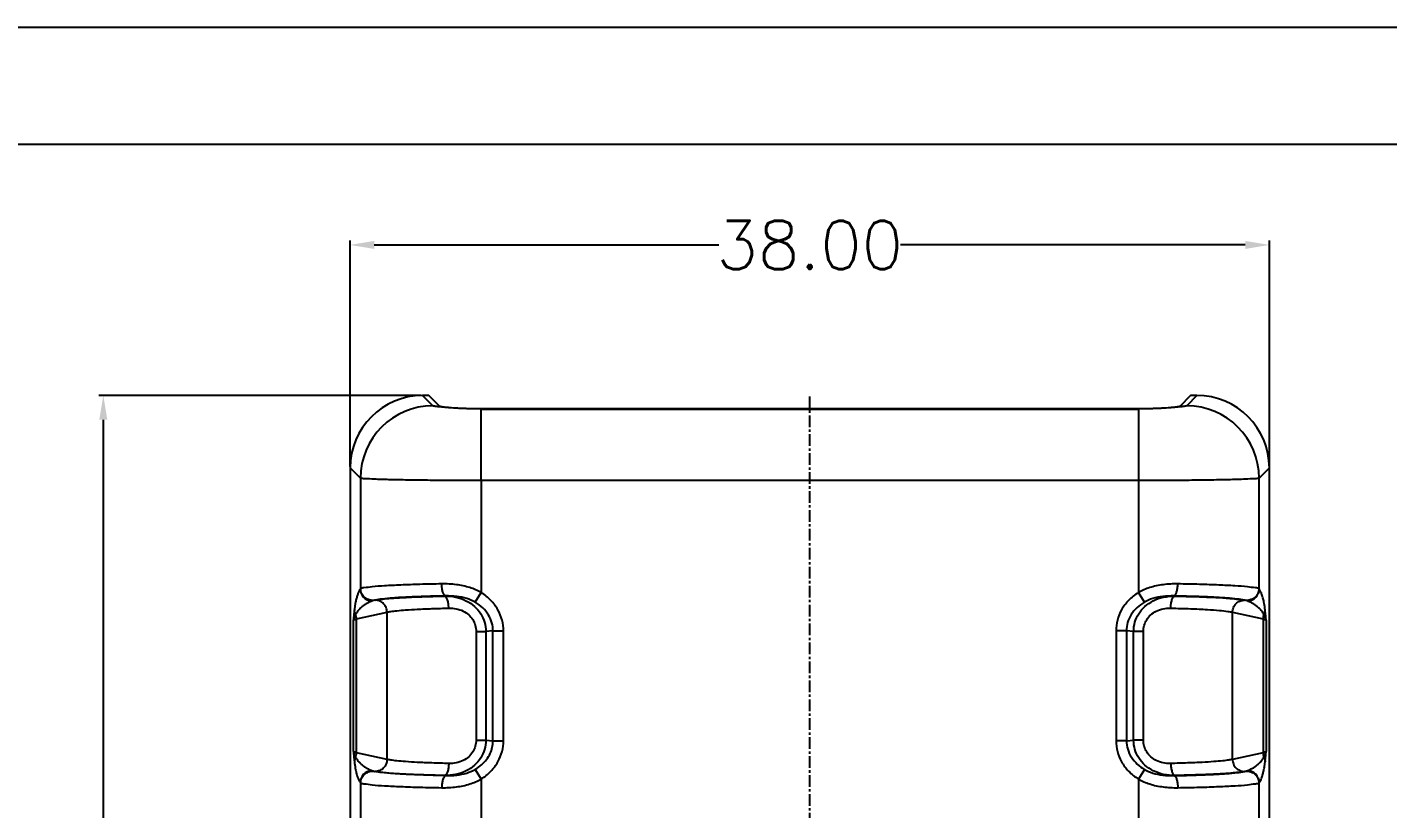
# Model space of a CAD drawing. Header units: inches. Extents: x 3700 to 4563, y 1353 to 2328.
# Drawn here: x 3826.1 to 3882.4, y 1523.7 to 1556 of the extents above; entities that cross this region are included whole.
import ezdxf

# ---------------------------------------------------------------- set-up
doc = ezdxf.new("R2010")
doc.units = ezdxf.units.IN
doc.header["$LTSCALE"] = 0.5
doc.linetypes.add('CENTER', pattern=[10.16, 6.35, -1.27, 1.27, -1.27])
doc.layers.add('06___PRT_ALL_SURFS', color=7, linetype='Continuous')
doc.styles.get("Standard").update_dxf_attribs({"font": 'txt', "bigfont": 'gbcbig.shx'})
doc.dimstyles.new('2.5', dxfattribs={"dimtxt": 2, "dimasz": 1, "dimexe": 0.18, "dimexo": 0.0625, "dimgap": 0.09, "dimtad": 0, "dimzin": 0, "dimdsep": 46, "dimtxsty": 'Standard', "dimcen": 1, "dimclrd": 3, "dimclre": 3, "dimadec": 0, "dimazin": 2, "dimtfac": 1, "dimtofl": 0, "dimtmove": 0, "dimatfit": 3, "dimfxl": 1, "dimtolj": 1, "dimtzin": 0, "dimarcsym": 0})

# ---------------------------------------------------------------- blocks, each defined once
blk = doc.blocks.new('*D117')
at = {"color": 3, "lineweight": -2}
for p, q in [((3842.413, 1540.74), (3829.096, 1540.74)), ((3829.276, 1539.74), (3829.276, 1487.83)), ((3829.276, 1427.74), (3829.276, 1479.65)), ((3842.413, 1426.74), (3829.096, 1426.74))]:
    blk.add_line(p, q, dxfattribs=at)
at = {"color": 3}
for points in [[(3829.109, 1539.74), (3829.442, 1539.74), (3829.276, 1540.74)], [(3829.109, 1427.74), (3829.442, 1427.74), (3829.276, 1426.74)]]:
    blk.add_solid(points, dxfattribs=at)
at = {"layer": 'Defpoints', "color": 0}
for p in [(3842.475, 1540.74), (3829.276, 1426.74), (3842.475, 1426.74)]:
    blk.add_point(p, dxfattribs=at)
at = {"color": 0, "insert": (3829.276, 1483.74), "char_height": 2, "attachment_point": 5, "rotation": 90}
blk.add_mtext('\\A1;114.00', dxfattribs=at)
blk = doc.blocks.new('*D118')
at = {"color": 3, "lineweight": -2}
for p, q in [((3839.479, 1537.806), (3839.479, 1547.142)), ((3840.479, 1546.962), (3854.723, 1546.962)), ((3876.479, 1546.962), (3862.236, 1546.962)), ((3877.479, 1537.806), (3877.479, 1547.142))]:
    blk.add_line(p, q, dxfattribs=at)
at = {"color": 3}
for points in [[(3840.479, 1547.129), (3840.479, 1546.796), (3839.479, 1546.962)], [(3876.479, 1547.129), (3876.479, 1546.796), (3877.479, 1546.962)]]:
    blk.add_solid(points, dxfattribs=at)
at = {"layer": 'Defpoints', "color": 0}
for p in [(3877.479, 1546.962), (3839.479, 1537.744), (3877.479, 1537.744)]:
    blk.add_point(p, dxfattribs=at)
at = {"color": 0, "insert": (3858.479, 1546.962), "char_height": 2, "attachment_point": 5}
blk.add_mtext('\\A1;38.00', dxfattribs=at)

msp = doc.modelspace()

# ---------------------------------------------------------------- linework, layer by layer
for p, q in [((3760.797, 1555.962), (4047.601, 1555.962)), ((3768.219, 1551.133), (4042.772, 1551.133))]:
    msp.add_line(p, q)
at = {"color": 7, "linetype": 'Continuous'}
for p, q in [((3842.734, 1540.74), (3842.475, 1540.74)), ((3842.898, 1540.317), (3842.475, 1540.74)), ((3843.184, 1540.289), (3842.734, 1540.74)), ((3874.225, 1540.74), (3873.774, 1540.289)), ((3874.483, 1540.74), (3874.061, 1540.317)), ((3874.483, 1540.74), (3874.225, 1540.74)), ((3843.312, 1540.255), (3843.302, 1540.274)), ((3844.88, 1540.18), (3844.879, 1540.196)), ((3844.895, 1537.222), (3844.895, 1540.18)), ((3844.966, 1540.196), (3871.993, 1540.196)), ((3844.966, 1540.182), (3844.966, 1540.196)), ((3844.982, 1540.18), (3871.977, 1540.18)), ((3871.992, 1540.179), (3871.993, 1540.196)), ((3872.064, 1540.18), (3872.063, 1532.594)), ((3872.064, 1540.196), (3872.079, 1540.196)), ((3872.078, 1540.175), (3872.079, 1540.196)), ((3873.647, 1540.255), (3873.656, 1540.274)), ((3839.902, 1537.321), (3839.479, 1537.744)), ((3839.479, 1537.744), (3839.479, 1429.735)), ((3877.479, 1537.744), (3877.057, 1537.321)), ((3877.479, 1429.735), (3877.479, 1537.744)), ((3839.902, 1537.321), (3839.902, 1532.739)), ((3872.064, 1537.222), (3844.895, 1537.222)), ((3844.895, 1537.222), (3844.895, 1532.594)), ((3877.057, 1532.739), (3877.057, 1537.321)), ((3844.644, 1532.194), (3844.895, 1532.594)), ((3872.315, 1532.194), (3872.064, 1532.594)), ((3839.613, 1526.026), (3839.613, 1531.453)), ((3845.385, 1531.014), (3845.818, 1531.014)), ((3845.818, 1526.465), (3845.818, 1531.014)), ((3871.574, 1531.014), (3871.141, 1531.014)), ((3871.141, 1531.014), (3871.141, 1526.465)), ((3877.346, 1531.453), (3877.346, 1526.026)), ((3845.385, 1526.465), (3845.818, 1526.465)), ((3871.574, 1526.465), (3871.141, 1526.465)), ((3844.644, 1525.285), (3844.895, 1524.885)), ((3844.895, 1524.885), (3844.895, 1517.594)), ((3872.063, 1524.885), (3872.063, 1517.594)), ((3872.315, 1525.285), (3872.064, 1524.885)), ((3839.902, 1524.741), (3839.902, 1517.739)), ((3877.057, 1517.739), (3877.057, 1524.741))]:
    msp.add_line(p, q, dxfattribs=at)
at = {"color": 1, "linetype": 'CENTER', "ltscale": 0.152}
msp.add_line((3858.479, 1426.74), (3858.479, 1540.74), dxfattribs=at)
at = {"color": 7, "linetype": 'Continuous'}
for centre, radius, start, end in [((3842.908, 1537.311), 3.006, 90.1881, 179.8119), ((3843.472, 1541.625), 1.362, 261.0016, 262.8211), ((3843.77, 1543.957), 3.712, 262.7701, 263.0365), ((3844.967, 1551.007), 10.811, 269.5372, 269.7691), ((3844.982, 1550.961), 10.781, 269.537, 269.9981), ((3844.966, 1550.854), 10.658, 269.7684, 269.9995), ((3871.977, 1550.966), 10.786, 270.0021, 270.4629), ((3871.992, 1550.985), 10.789, 270.002, 270.2304), ((3871.993, 1550.924), 10.728, 270.2299, 270.379), ((3873.189, 1543.957), 3.712, 276.9634, 277.2299), ((3874.051, 1537.311), 3.006, 0.1881, 89.8119), ((3840.403, 1532.741), 0.501, 180.2481, 266.3331), ((3876.556, 1532.741), 0.501, 273.6672, 359.9952), ((3868.767, 1530.814), 8.601, 7.0183, 8.9062), ((3848.191, 1526.665), 8.601, 187.0183, 188.9062), ((3840.403, 1524.738), 0.501, 93.6672, 179.9952), ((3876.556, 1524.738), 0.501, 0.251, 86.3302)]:
    msp.add_arc(centre, radius, start, end, dxfattribs=at)
for centre, major_axis, start_param, end_param in [((3842.483, 1537.735), (2.127, -2.127), 2.357564, 3.925621), ((3874.475, 1537.735), (2.127, 2.127), -0.784029, 0.784029)]:
    msp.add_ellipse(centre, major_axis=major_axis, ratio=0.997265, start_param=start_param, end_param=end_param, dxfattribs=at)
for points, start_tangent, end_tangent in [([(3843.318, 1540.258), (3843.102, 1540.276), (3842.96, 1540.296), (3842.898, 1540.317)], (-0.99775, 0.067045), (-0.708468, 0.705743)), ([(3843.168, 1540.305), (3843.182, 1540.297), (3843.209, 1540.29), (3843.249, 1540.282), (3843.26, 1540.28)], (0.707107, -0.707107), (0.987553, -0.157287)), ([(3843.318, 1540.258), (3843.265, 1540.266), (3843.225, 1540.274), (3843.198, 1540.282), (3843.184, 1540.289)], (-0.992047, 0.12587), (-0.707107, 0.707106)), ([(3844.895, 1540.18), (3844.411, 1540.189), (3843.952, 1540.208), (3843.574, 1540.233), (3843.318, 1540.258)], (-0.999967, 0.008109), (-0.992047, 0.125869)), ([(3843.319, 1540.272), (3843.495, 1540.254)], (0.992621, -0.121255), (0.996248, -0.086544)), ([(3843.495, 1540.254), (3843.558, 1540.248), (3843.935, 1540.224), (3844.395, 1540.205), (3844.879, 1540.196)], (0.996248, -0.086544), (0.999967, -0.008109)), ([(3873.641, 1540.258), (3873.384, 1540.233), (3873.007, 1540.208), (3872.548, 1540.189), (3872.064, 1540.18)], (-0.992047, -0.125869), (-0.999967, -0.008109)), ([(3872.079, 1540.196), (3872.564, 1540.205), (3873.023, 1540.224), (3873.401, 1540.248), (3873.465, 1540.254)], (0.999967, 0.008109), (0.996223, 0.086833)), ([(3873.465, 1540.254), (3873.639, 1540.272)], (0.996223, 0.086833), (0.992621, 0.121254)), ([(3874.061, 1540.317), (3873.999, 1540.296), (3873.857, 1540.276), (3873.641, 1540.258)], (-0.708468, -0.705743), (-0.99775, -0.067045)), ([(3873.774, 1540.289), (3873.761, 1540.282), (3873.734, 1540.274), (3873.694, 1540.266), (3873.641, 1540.258)], (-0.707107, -0.707107), (-0.992047, -0.12587)), ([(3873.656, 1540.274), (3873.71, 1540.282), (3873.75, 1540.29), (3873.761, 1540.293)], (0.992047, 0.12587), (0.962217, 0.272284)), ([(3844.895, 1537.222), (3843.819, 1537.224), (3842.793, 1537.232), (3841.866, 1537.243), (3841.081, 1537.259), (3840.474, 1537.278), (3840.075, 1537.299), (3839.902, 1537.321)], (-1, 0.000012), (-0.928745, 0.37072)), ([(3877.057, 1537.321), (3876.883, 1537.299), (3876.484, 1537.278), (3875.878, 1537.259), (3875.092, 1537.243), (3874.165, 1537.232), (3873.14, 1537.224), (3872.064, 1537.222)], (-0.928745, -0.37072), (-1, -0.000012)), ([(3839.902, 1532.739), (3839.85, 1532.659), (3839.803, 1532.556), (3839.76, 1532.431), (3839.721, 1532.282), (3839.686, 1532.102), (3839.655, 1531.877)], (-0.626121, -0.779726), (-0.114868, -0.993381)), ([(3843.264, 1532.951), (3842.367, 1532.932), (3841.569, 1532.904), (3840.9, 1532.87), (3840.388, 1532.83), (3840.051, 1532.787), (3839.902, 1532.741)], (-0.999868, -0.016275), (-0.743444, -0.668799)), ([(3840.453, 1532.267), (3840.245, 1532.3), (3840.068, 1532.403), (3839.948, 1532.558), (3839.902, 1532.741)], (-0.999759, -0.021971), (-0.036071, 0.999349)), ([(3844.895, 1532.594), (3844.426, 1532.797), (3843.875, 1532.918), (3843.264, 1532.951)], (-0.870575, 0.492035), (-0.999868, -0.01627)), ([(3843.427, 1532.452), (3843.366, 1532.497), (3843.314, 1532.607), (3843.278, 1532.766), (3843.264, 1532.951)], (-0.988656, 0.150199), (-0.016157, 0.999869)), ([(3873.695, 1532.951), (3873.084, 1532.918), (3872.533, 1532.797), (3872.063, 1532.594)], (-0.999867, 0.016279), (-0.870574, -0.492038)), ([(3873.532, 1532.452), (3873.592, 1532.497), (3873.644, 1532.606), (3873.68, 1532.766), (3873.695, 1532.951)], (0.988715, 0.149812), (0.016194, 0.999869)), ([(3877.057, 1532.741), (3876.908, 1532.787), (3876.571, 1532.83), (3876.058, 1532.87), (3875.39, 1532.904), (3874.592, 1532.932), (3873.695, 1532.951)], (-0.743425, 0.668819), (-0.999868, 0.016277)), ([(3877.057, 1532.741), (3877.01, 1532.558), (3876.89, 1532.403), (3876.714, 1532.3), (3876.506, 1532.267)], (-0.040488, -0.99918), (-0.99976, 0.021919)), ([(3877.224, 1532.336), (3877.173, 1532.511), (3877.117, 1532.642), (3877.057, 1532.739)], (-0.240055, 0.970759), (-0.622849, 0.782342)), ([(3845.818, 1531.014), (3845.761, 1531.454), (3845.588, 1531.879), (3845.298, 1532.267), (3844.895, 1532.594)], (0.000164, 1), (-0.846849, 0.531834)), ([(3872.063, 1532.594), (3871.662, 1532.269), (3871.37, 1531.879), (3871.197, 1531.451), (3871.141, 1531.014)], (-0.846863, -0.531811), (0.000053, -1)), ([(3877.264, 1532.145), (3877.245, 1532.245), (3877.224, 1532.336)], (-0.180775, 0.983524), (-0.235655, 0.971837)), ([(3839.655, 1531.877), (3839.641, 1531.74), (3839.627, 1531.598), (3839.613, 1531.453)], (-0.103844, -0.994594), (-0.097102, -0.995274)), ([(3839.705, 1531.691), (3839.681, 1531.648), (3839.662, 1531.607), (3839.647, 1531.57), (3839.634, 1531.536), (3839.625, 1531.505), (3839.618, 1531.477), (3839.613, 1531.453)], (-0.509234, -0.860628), (-0.192177, -0.98136)), ([(3839.705, 1531.691), (3839.679, 1531.751), (3839.662, 1531.813), (3839.655, 1531.877)], (-0.473729, 0.880671), (-0.026224, 0.999656)), ([(3877.253, 1531.691), (3877.279, 1531.75), (3877.297, 1531.811), (3877.303, 1531.854)], (0.476978, 0.878915), (0.093017, 0.995664)), ([(3877.346, 1531.453), (3877.341, 1531.477), (3877.334, 1531.505), (3877.324, 1531.536), (3877.312, 1531.57), (3877.297, 1531.607), (3877.277, 1531.648), (3877.253, 1531.691)], (-0.192149, 0.981366), (-0.509236, 0.860627)), ([(3877.346, 1531.453), (3877.332, 1531.598), (3877.318, 1531.74), (3877.303, 1531.864)], (-0.097081, 0.995276), (-0.103845, 0.994594)), ([(3839.613, 1531.453), (3839.63, 1531.466), (3839.659, 1531.479), (3839.696, 1531.492), (3839.742, 1531.505)], (0.672671, 0.739942), (0.972064, 0.234715)), ([(3877.216, 1531.505), (3877.261, 1531.493), (3877.299, 1531.48), (3877.328, 1531.467), (3877.346, 1531.453)], (0.972064, -0.234715), (0.672678, -0.739935)), ([(3839.742, 1525.974), (3839.697, 1525.987), (3839.66, 1525.999), (3839.631, 1526.012), (3839.613, 1526.026)], (-0.972064, 0.234715), (-0.672678, 0.739935)), ([(3839.613, 1526.026), (3839.627, 1525.881), (3839.641, 1525.739), (3839.655, 1525.615)], (0.097081, -0.995276), (0.103845, -0.994594)), ([(3839.613, 1526.026), (3839.618, 1526.002), (3839.625, 1525.974), (3839.634, 1525.943), (3839.647, 1525.909), (3839.662, 1525.872), (3839.681, 1525.831), (3839.705, 1525.788)], (0.192149, -0.981366), (0.509236, -0.860627)), ([(3844.895, 1524.885), (3845.298, 1525.212), (3845.588, 1525.6), (3845.761, 1526.025), (3845.818, 1526.465)], (0.84684, 0.531847), (-0.000165, 1)), ([(3871.141, 1526.465), (3871.197, 1526.029), (3871.37, 1525.601), (3871.661, 1525.211), (3872.063, 1524.885)], (-0.000015, -1), (0.846857, -0.531821)), ([(3877.346, 1526.026), (3877.328, 1526.013), (3877.3, 1526), (3877.263, 1525.987), (3877.216, 1525.974)], (-0.672671, -0.739942), (-0.972064, -0.234715)), ([(3877.253, 1525.788), (3877.277, 1525.831), (3877.297, 1525.872), (3877.312, 1525.909), (3877.324, 1525.943), (3877.334, 1525.974), (3877.341, 1526.002), (3877.346, 1526.026)], (0.509234, 0.860628), (0.192177, 0.98136)), ([(3877.304, 1525.602), (3877.318, 1525.739), (3877.332, 1525.881), (3877.346, 1526.026)], (0.103844, 0.994594), (0.097102, 0.995274)), ([(3839.706, 1525.788), (3839.679, 1525.73), (3839.662, 1525.669), (3839.656, 1525.625)], (-0.476978, -0.878915), (-0.093017, -0.995664)), ([(3877.057, 1524.741), (3877.108, 1524.82), (3877.156, 1524.923), (3877.199, 1525.049), (3877.238, 1525.197), (3877.273, 1525.377), (3877.304, 1525.602)], (0.626121, 0.779726), (0.114868, 0.993381)), ([(3877.253, 1525.788), (3877.28, 1525.728), (3877.297, 1525.666), (3877.304, 1525.602)], (0.473729, -0.880671), (0.026224, -0.999656)), ([(3839.694, 1525.334), (3839.714, 1525.234), (3839.735, 1525.143)], (0.180775, -0.983524), (0.235655, -0.971837)), ([(3839.735, 1525.143), (3839.786, 1524.968), (3839.841, 1524.837), (3839.902, 1524.741)], (0.240055, -0.970759), (0.622849, -0.782342)), ([(3839.902, 1524.739), (3839.949, 1524.921), (3840.068, 1525.076), (3840.245, 1525.179), (3840.453, 1525.212)], (0.040488, 0.99918), (0.99976, -0.021919)), ([(3843.427, 1525.027), (3843.366, 1524.982), (3843.314, 1524.873), (3843.278, 1524.714), (3843.264, 1524.528)], (-0.988715, -0.149812), (-0.016194, -0.999869)), ([(3843.264, 1524.528), (3843.875, 1524.561), (3844.426, 1524.682), (3844.895, 1524.885)], (0.999867, -0.016279), (0.870573, 0.492039)), ([(3872.063, 1524.886), (3872.533, 1524.682), (3873.084, 1524.561), (3873.695, 1524.528)], (0.870576, -0.492033), (0.999868, 0.01627)), ([(3873.532, 1525.027), (3873.592, 1524.982), (3873.644, 1524.873), (3873.68, 1524.714), (3873.695, 1524.528)], (0.988656, -0.150199), (0.016157, -0.999869)), ([(3876.506, 1525.212), (3876.714, 1525.179), (3876.891, 1525.076), (3877.01, 1524.922), (3877.057, 1524.738)], (0.999759, 0.021971), (0.036071, -0.999349)), ([(3839.902, 1524.739), (3840.051, 1524.693), (3840.388, 1524.649), (3840.9, 1524.609), (3841.569, 1524.575), (3842.367, 1524.547), (3843.264, 1524.528)], (0.743425, -0.668819), (0.999868, -0.016277)), ([(3873.695, 1524.528), (3874.592, 1524.547), (3875.39, 1524.575), (3876.059, 1524.609), (3876.571, 1524.649), (3876.908, 1524.693), (3877.057, 1524.739)], (0.999868, 0.016275), (0.743444, 0.668798))]:
    msp.add_spline(points, degree=3, dxfattribs=dict(at, start_tangent=start_tangent, end_tangent=end_tangent))
at = {"layer": '06___PRT_ALL_SURFS', "color": 7, "linetype": 'Continuous'}
for p, q in [((3843.427, 1532.452), (3843.389, 1532.448)), ((3873.57, 1532.448), (3873.532, 1532.452)), ((3839.742, 1531.505), (3841.004, 1531.782)), ((3841.004, 1525.698), (3841.004, 1531.782)), ((3875.954, 1531.782), (3877.216, 1531.505)), ((3875.954, 1525.698), (3875.954, 1531.782)), ((3839.742, 1525.974), (3839.742, 1531.505)), ((3844.686, 1530.987), (3845.093, 1530.987)), ((3844.686, 1530.987), (3844.686, 1526.492)), ((3845.385, 1531.014), (3845.093, 1530.987)), ((3845.093, 1530.987), (3845.093, 1526.492)), ((3845.385, 1526.465), (3845.385, 1531.014)), ((3871.866, 1530.987), (3871.574, 1531.014)), ((3871.574, 1531.014), (3871.574, 1526.465)), ((3872.273, 1530.987), (3871.866, 1530.987)), ((3871.866, 1526.492), (3871.866, 1530.987)), ((3872.273, 1526.492), (3872.273, 1530.987)), ((3877.216, 1531.505), (3877.216, 1525.974)), ((3844.686, 1526.492), (3845.093, 1526.492)), ((3845.093, 1526.492), (3845.385, 1526.465)), ((3871.574, 1526.465), (3871.866, 1526.492)), ((3872.273, 1526.492), (3871.866, 1526.492)), ((3841.004, 1525.698), (3839.742, 1525.974)), ((3877.216, 1525.974), (3875.954, 1525.698)), ((3840.512, 1525.198), (3840.504, 1525.2)), ((3843.389, 1525.031), (3843.427, 1525.027)), ((3873.532, 1525.027), (3873.57, 1525.031))]:
    msp.add_line(p, q, dxfattribs=at)
for centre, start, end in [((3839.228, 1531.498), 0.6858, 21.9512), ((3877.731, 1531.498), 158.0488, 179.3142), ((3839.228, 1525.981), 338.0488, 359.3142), ((3877.731, 1525.981), 180.6858, 201.9512)]:
    msp.add_arc(centre, 0.514, start, end, dxfattribs=at)
for points, start_tangent, end_tangent in [([(3840.371, 1532.241), (3840.234, 1532.177), (3840.109, 1532.104), (3839.993, 1532.021), (3839.887, 1531.928), (3839.79, 1531.821), (3839.705, 1531.691)], (-0.926827, -0.375489), (-0.449629, -0.893215)), ([(3840.453, 1532.267), (3840.41, 1532.254), (3840.371, 1532.241)], (-0.967391, -0.253287), (-0.926773, -0.375622)), ([(3840.506, 1532.281), (3840.491, 1532.276), (3840.472, 1532.271), (3840.453, 1532.267)], (-0.976745, -0.214405), (-0.976749, -0.214385)), ([(3841.004, 1531.782), (3840.966, 1531.971), (3840.86, 1532.133), (3840.703, 1532.241), (3840.506, 1532.281)], (-0.011837, 0.99993), (-0.999929, -0.011903)), ([(3843.427, 1532.452), (3842.596, 1532.432), (3841.864, 1532.403), (3841.255, 1532.368), (3840.797, 1532.326), (3840.512, 1532.281)], (-0.999837, -0.018082), (-0.974323, -0.225155)), ([(3840.512, 1532.281), (3840.692, 1532.31), (3840.973, 1532.342), (3841.382, 1532.373), (3841.928, 1532.403), (3842.611, 1532.429), (3843.389, 1532.448)], (0.976756, 0.214356), (0.999827, 0.018597)), ([(3843.389, 1532.448), (3843.838, 1532.405), (3844.268, 1532.258), (3844.619, 1532.023), (3844.877, 1531.719), (3845.037, 1531.367), (3845.093, 1530.987)], (0.999973, 0.007375), (0.007215, -0.999974)), ([(3843.556, 1531.949), (3843.541, 1532.135), (3843.505, 1532.294), (3843.451, 1532.404), (3843.389, 1532.448)], (-0.016527, 0.999863), (-0.989348, 0.145568)), ([(3844.644, 1532.194), (3844.298, 1532.345), (3843.887, 1532.432), (3843.427, 1532.452)], (-0.866686, 0.498854), (-0.999646, -0.026605)), ([(3845.385, 1531.014), (3845.341, 1531.346), (3845.201, 1531.665), (3844.964, 1531.957), (3844.644, 1532.194)], (0.007629, 0.999971), (-0.866632, 0.498948)), ([(3872.315, 1532.194), (3872.011, 1531.972), (3871.768, 1531.682), (3871.621, 1531.356), (3871.574, 1531.014)], (-0.866638, -0.498938), (0.00759, -0.999971)), ([(3871.866, 1530.987), (3871.921, 1531.364), (3872.079, 1531.715), (3872.334, 1532.017), (3872.679, 1532.253), (3873.109, 1532.403), (3873.57, 1532.448)], (0.007218, 0.999974), (0.999973, -0.007385)), ([(3873.532, 1532.452), (3873.072, 1532.432), (3872.66, 1532.345), (3872.315, 1532.194)], (-0.999646, 0.026609), (-0.866684, -0.498857)), ([(3873.402, 1531.949), (3873.417, 1532.135), (3873.454, 1532.294), (3873.507, 1532.404), (3873.57, 1532.448)], (0.016527, 0.999863), (0.9894, 0.145217)), ([(3876.446, 1532.281), (3876.165, 1532.326), (3875.711, 1532.367), (3875.109, 1532.403), (3874.375, 1532.431), (3873.532, 1532.452)], (-0.974332, 0.225116), (-0.999836, 0.018084)), ([(3873.57, 1532.448), (3874.5, 1532.424), (3875.271, 1532.392), (3875.841, 1532.354), (3876.221, 1532.316), (3876.446, 1532.281)], (0.999827, -0.018586), (0.976754, -0.214361)), ([(3875.954, 1531.782), (3875.993, 1531.971), (3876.099, 1532.133), (3876.256, 1532.241), (3876.446, 1532.281)], (0.011837, 0.99993), (1, 0.000295)), ([(3876.506, 1532.267), (3876.477, 1532.274), (3876.446, 1532.281)], (-0.967394, 0.253275), (-0.975597, 0.219571)), ([(3876.588, 1532.241), (3876.55, 1532.254), (3876.506, 1532.267)], (-0.926777, 0.375612), (-0.967402, 0.253247)), ([(3877.253, 1531.691), (3877.169, 1531.82), (3877.072, 1531.928), (3876.966, 1532.021), (3876.85, 1532.104), (3876.724, 1532.177), (3876.588, 1532.241)], (-0.449561, 0.893249), (-0.926827, 0.37549)), ([(3841.004, 1531.782), (3841.159, 1531.811), (3841.409, 1531.843), (3841.771, 1531.874), (3842.256, 1531.904), (3842.862, 1531.93), (3843.556, 1531.949)], (0.970837, 0.239739), (0.999781, 0.02093)), ([(3843.556, 1531.949), (3843.861, 1531.924), (3844.149, 1531.83), (3844.38, 1531.675), (3844.548, 1531.474), (3844.651, 1531.24), (3844.686, 1530.987)], (0.99978, 0.020964), (-0.000329, -1)), ([(3872.273, 1530.987), (3872.307, 1531.238), (3872.408, 1531.471), (3872.574, 1531.671), (3872.803, 1531.826), (3873.09, 1531.923), (3873.402, 1531.949)], (-0.000328, 1), (0.99978, -0.020986)), ([(3873.402, 1531.949), (3874.23, 1531.925), (3874.915, 1531.892), (3875.421, 1531.855), (3875.759, 1531.817), (3875.954, 1531.782)], (0.999781, -0.020925), (0.970837, -0.239741)), ([(3845.093, 1526.492), (3845.037, 1526.113), (3844.877, 1525.76), (3844.62, 1525.457), (3844.269, 1525.221), (3843.839, 1525.074), (3843.389, 1525.031)], (-0.007215, -0.999974), (-0.999973, 0.007373)), ([(3844.686, 1526.492), (3844.651, 1526.24), (3844.549, 1526.005), (3844.381, 1525.805), (3844.149, 1525.65), (3843.861, 1525.555), (3843.556, 1525.53)], (0.000329, -1), (-0.99978, 0.020969)), ([(3873.57, 1525.031), (3873.109, 1525.076), (3872.68, 1525.226), (3872.334, 1525.462), (3872.079, 1525.764), (3871.921, 1526.114), (3871.866, 1526.492)], (-0.999973, -0.007389), (-0.007218, 0.999974)), ([(3873.402, 1525.53), (3873.09, 1525.556), (3872.803, 1525.653), (3872.575, 1525.808), (3872.409, 1526.008), (3872.307, 1526.241), (3872.273, 1526.492)], (-0.99978, -0.020982), (0.000328, 1)), ([(3844.644, 1525.285), (3844.91, 1525.473), (3845.121, 1525.696), (3845.269, 1525.94), (3845.357, 1526.199), (3845.385, 1526.465)], (0.866628, 0.498955), (-0.00763, 0.999971)), ([(3871.574, 1526.465), (3871.622, 1526.118), (3871.775, 1525.786), (3872.021, 1525.497), (3872.315, 1525.285)], (-0.007576, -0.999971), (0.866634, -0.498944)), ([(3839.705, 1525.788), (3839.79, 1525.659), (3839.886, 1525.551), (3839.993, 1525.458), (3840.108, 1525.375), (3840.234, 1525.302), (3840.371, 1525.238)], (0.449561, -0.893249), (0.926827, -0.37549)), ([(3841.004, 1525.698), (3840.966, 1525.508), (3840.86, 1525.347), (3840.703, 1525.238), (3840.512, 1525.198)], (-0.011837, -0.99993), (-1, -0.000297)), ([(3843.556, 1525.53), (3842.859, 1525.549), (3842.252, 1525.575), (3841.768, 1525.605), (3841.407, 1525.637), (3841.158, 1525.668), (3841.004, 1525.698)], (-0.999781, 0.020925), (-0.970837, 0.239739)), ([(3843.556, 1525.53), (3843.541, 1525.344), (3843.505, 1525.185), (3843.451, 1525.076), (3843.389, 1525.031)], (-0.016527, -0.999863), (-0.989399, -0.145225)), ([(3875.954, 1525.698), (3875.799, 1525.668), (3875.549, 1525.637), (3875.187, 1525.605), (3874.702, 1525.575), (3874.096, 1525.549), (3873.402, 1525.53)], (-0.970837, -0.239741), (-0.999781, -0.02093)), ([(3873.402, 1525.53), (3873.417, 1525.344), (3873.454, 1525.185), (3873.507, 1525.076), (3873.57, 1525.031)], (0.016526, -0.999863), (0.989351, -0.145553)), ([(3875.954, 1525.698), (3875.993, 1525.508), (3876.099, 1525.347), (3876.256, 1525.238), (3876.452, 1525.198)], (0.011837, -0.99993), (0.999929, 0.011903)), ([(3876.588, 1525.238), (3876.724, 1525.302), (3876.85, 1525.375), (3876.966, 1525.458), (3877.072, 1525.551), (3877.168, 1525.659), (3877.253, 1525.788)], (0.926827, 0.375489), (0.449629, 0.893215)), ([(3840.371, 1525.238), (3840.408, 1525.225), (3840.453, 1525.212)], (0.926778, -0.37561), (0.967402, -0.253246)), ([(3840.453, 1525.212), (3840.478, 1525.206), (3840.504, 1525.2)], (0.967394, -0.253275), (0.974696, -0.223536)), ([(3843.389, 1525.031), (3842.606, 1525.05), (3841.923, 1525.076), (3841.377, 1525.106), (3840.971, 1525.138), (3840.691, 1525.169), (3840.512, 1525.198)], (-0.999827, 0.018586), (-0.976756, 0.214355)), ([(3843.427, 1525.027), (3842.604, 1525.047), (3841.868, 1525.076), (3841.258, 1525.111), (3840.798, 1525.153), (3840.512, 1525.198)], (-0.999836, 0.018084), (-0.974334, 0.225107)), ([(3843.427, 1525.027), (3843.887, 1525.047), (3844.298, 1525.134), (3844.644, 1525.285)], (0.999646, -0.026609), (0.866684, 0.498857)), ([(3872.315, 1525.285), (3872.66, 1525.134), (3873.071, 1525.047), (3873.532, 1525.027)], (0.866686, -0.498854), (0.999646, 0.026605)), ([(3873.532, 1525.027), (3874.363, 1525.047), (3875.095, 1525.076), (3875.703, 1525.112), (3876.162, 1525.153), (3876.446, 1525.198)], (0.999837, 0.018082), (0.974323, 0.225155)), ([(3876.446, 1525.198), (3876.267, 1525.169), (3875.985, 1525.137), (3875.577, 1525.106), (3875.03, 1525.076), (3874.347, 1525.05), (3873.57, 1525.031)], (-0.976754, -0.214362), (-0.999827, -0.018597)), ([(3876.452, 1525.198), (3876.467, 1525.203), (3876.487, 1525.208), (3876.506, 1525.212)], (0.976745, 0.214405), (0.976749, 0.214384)), ([(3876.506, 1525.212), (3876.549, 1525.225), (3876.588, 1525.238)], (0.967392, 0.253286), (0.926771, 0.375626))]:
    msp.add_spline(points, degree=3, dxfattribs=dict(at, start_tangent=start_tangent, end_tangent=end_tangent))

# ---------------------------------------------------------------- dimensions: what is measured, and where the dimension line sits
dim = msp.add_linear_dim(base=(3877.479, 1546.962), p1=(3839.479, 1537.744), p2=(3877.479, 1537.744), dimstyle='2.5')
dim.commit()
dim.dimension.update_dxf_attribs({"geometry": '*D118', "text_midpoint": (3858.479, 1546.962), "dimtype": 160})
dim = msp.add_linear_dim(base=(3829.276, 1426.74), p1=(3842.475, 1540.74), p2=(3842.475, 1426.74), angle=90, dimstyle='2.5')
dim.commit()
dim.dimension.update_dxf_attribs({"geometry": '*D117', "text_midpoint": (3829.276, 1483.74), "dimtype": 160})

doc.saveas('drawing.dxf')
